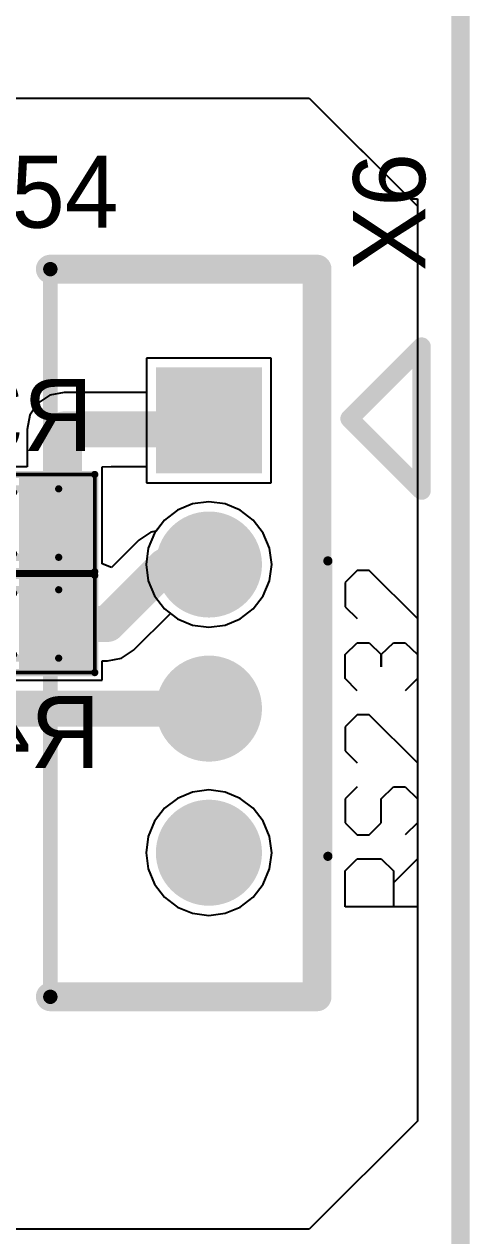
# Model space of a CAD drawing. Header units: millimetres. Extents: x 29 to 180, y 30 to 200.
# Drawn here: x 173.95 to 180.13, y 126.21 to 143.02 of the extents above; entities that cross this region are included whole.
import ezdxf

# ---------------------------------------------------------------- set-up
doc = ezdxf.new("R2010")
doc.units = ezdxf.units.MM
for name, color, linetype in [('BottomLayer', 5, 'Continuous'), ('BottomOverlay', 54, 'Continuous'), ('BottomPaste', 16, 'Continuous'), ('BottomSolder', 6, 'Continuous'), ('Mechanical1', 6, 'Continuous'), ('Mechanical13', 56, 'Continuous'), ('Mechanical15', 56, 'Continuous'), ('PadHoleLayer', 156, 'Continuous'), ('TopLayer', 1, 'Continuous'), ('TopOverlay', 2, 'Continuous'), ('TopSolder', 216, 'Continuous')]:
    doc.layers.add(name, color=color, linetype=linetype)

# ---------------------------------------------------------------- blocks, each defined once
blk = doc.blocks.new('SMD_R_0603_B_452')
at = {"layer": 'BottomLayer'}
for points in [[(-1.175, 0.525), (-1.175, -0.525), (-0.375, 0.525), (-0.375, -0.525)], [(0.375, 0.525), (0.375, -0.525), (1.175, 0.525), (1.175, -0.525)]]:
    blk.add_solid(points, dxfattribs=at)
at = {"layer": 'BottomOverlay', "const_width": 0.1}
for points in [[(1.325, 0.675), (-1.325, 0.675)], [(-1.325, 0.675), (-1.325, -0.675)], [(1.325, 0.675), (1.325, -0.675)], [(0.2, 0.425), (-0.2, 0.425)], [(-0.1, -0.425), (-0.2, -0.425)], [(0.1, -0.425), (-0.1, -0.425)], [(0.2, -0.425), (0.1, -0.425)], [(1.325, -0.675), (-1.325, -0.675)]]:
    blk.add_lwpolyline(points, dxfattribs=at)
at = {"layer": 'BottomOverlay', "const_width": 0.05}
for points in [[(-1.35, 0.675, 1), (-1.3, 0.675, 1)], [(-1.35, 0.675, 1), (-1.3, 0.675, 1)], [(1.3, 0.675, 1), (1.35, 0.675, 1)], [(1.3, 0.675, 1), (1.35, 0.675, 1)], [(-0.225, 0.425, 1), (-0.175, 0.425, 1)], [(0.175, 0.425, 1), (0.225, 0.425, 1)], [(-0.225, -0.425, 1), (-0.175, -0.425, 1)], [(-0.125, -0.425, 1), (-0.075, -0.425, 1)], [(-0.125, -0.425, 1), (-0.075, -0.425, 1)], [(0.075, -0.425, 1), (0.125, -0.425, 1)], [(0.075, -0.425, 1), (0.125, -0.425, 1)], [(0.175, -0.425, 1), (0.225, -0.425, 1)], [(-1.35, -0.675, 1), (-1.3, -0.675, 1)], [(-1.35, -0.675, 1), (-1.3, -0.675, 1)], [(1.3, -0.675, 1), (1.35, -0.675, 1)], [(1.3, -0.675, 1), (1.35, -0.675, 1)]]:
    blk.add_lwpolyline(points, format="xyb", close=True, dxfattribs=at)
at = {"layer": 'BottomPaste'}
for points in [[(-1.175, 0.525), (-1.175, -0.525), (-0.375, 0.525), (-0.375, -0.525)], [(0.375, 0.525), (0.375, -0.525), (1.175, 0.525), (1.175, -0.525)]]:
    blk.add_solid(points, dxfattribs=at)
at = {"layer": 'BottomSolder'}
for points in [[(-1.277, 0.627), (-1.277, -0.627), (-0.273, 0.627), (-0.273, -0.627)], [(0.273, 0.627), (0.273, -0.627), (1.277, 0.627), (1.277, -0.627)]]:
    blk.add_solid(points, dxfattribs=at)
at = {"layer": 'Mechanical13', "const_width": 0.1}
for points in [[(-0.825, 0.475), (-0.825, -0.475)], [(0.825, 0.475), (-0.825, 0.475)], [(0.825, 0.475), (0.825, -0.475)], [(0.825, -0.475), (-0.825, -0.475)]]:
    blk.add_lwpolyline(points, dxfattribs=at)
at = {"layer": 'Mechanical13', "const_width": 0.05}
for points in [[(-0.85, 0.475, 1), (-0.8, 0.475, 1)], [(-0.85, 0.475, 1), (-0.8, 0.475, 1)], [(0.8, 0.475, 1), (0.85, 0.475, 1)], [(0.8, 0.475, 1), (0.85, 0.475, 1)], [(-0.85, -0.475, 1), (-0.8, -0.475, 1)], [(-0.85, -0.475, 1), (-0.8, -0.475, 1)], [(0.8, -0.475, 1), (0.85, -0.475, 1)], [(0.8, -0.475, 1), (0.85, -0.475, 1)]]:
    blk.add_lwpolyline(points, format="xyb", close=True, dxfattribs=at)
at = {"layer": 'Mechanical15', "const_width": 0.05}
for points in [[(-1.325, 0.675), (-1.325, -0.675)], [(1.325, 0.675), (-1.325, 0.675)], [(1.325, 0.675), (1.325, -0.675)], [(1.325, -0.675), (-1.325, -0.675)]]:
    blk.add_lwpolyline(points, dxfattribs=at)
at = {"layer": 'Mechanical15', "const_width": 0.025}
for points in [[(-1.338, 0.675, 1), (-1.313, 0.675, 1)], [(-1.338, 0.675, 1), (-1.313, 0.675, 1)], [(1.313, 0.675, 1), (1.338, 0.675, 1)], [(1.313, 0.675, 1), (1.338, 0.675, 1)], [(-1.338, -0.675, 1), (-1.313, -0.675, 1)], [(-1.338, -0.675, 1), (-1.313, -0.675, 1)], [(1.313, -0.675, 1), (1.338, -0.675, 1)], [(1.313, -0.675, 1), (1.338, -0.675, 1)]]:
    blk.add_lwpolyline(points, format="xyb", close=True, dxfattribs=at)
blk = doc.blocks.new('SMD_R_0603_B_453')
at = {"layer": 'BottomLayer'}
for points in [[(-1.175, 0.525), (-1.175, -0.525), (-0.375, 0.525), (-0.375, -0.525)], [(0.375, 0.525), (0.375, -0.525), (1.175, 0.525), (1.175, -0.525)]]:
    blk.add_solid(points, dxfattribs=at)
at = {"layer": 'BottomOverlay', "const_width": 0.1}
for points in [[(1.325, 0.675), (-1.325, 0.675)], [(-1.325, 0.675), (-1.325, -0.675)], [(1.325, 0.675), (1.325, -0.675)], [(0.2, 0.425), (-0.2, 0.425)], [(-0.1, -0.425), (-0.2, -0.425)], [(0.1, -0.425), (-0.1, -0.425)], [(0.2, -0.425), (0.1, -0.425)], [(1.325, -0.675), (-1.325, -0.675)]]:
    blk.add_lwpolyline(points, dxfattribs=at)
at = {"layer": 'BottomOverlay', "const_width": 0.05}
for points in [[(-1.35, 0.675, 1), (-1.3, 0.675, 1)], [(-1.35, 0.675, 1), (-1.3, 0.675, 1)], [(1.3, 0.675, 1), (1.35, 0.675, 1)], [(1.3, 0.675, 1), (1.35, 0.675, 1)], [(-0.225, 0.425, 1), (-0.175, 0.425, 1)], [(0.175, 0.425, 1), (0.225, 0.425, 1)], [(-0.225, -0.425, 1), (-0.175, -0.425, 1)], [(-0.125, -0.425, 1), (-0.075, -0.425, 1)], [(-0.125, -0.425, 1), (-0.075, -0.425, 1)], [(0.075, -0.425, 1), (0.125, -0.425, 1)], [(0.075, -0.425, 1), (0.125, -0.425, 1)], [(0.175, -0.425, 1), (0.225, -0.425, 1)], [(-1.35, -0.675, 1), (-1.3, -0.675, 1)], [(-1.35, -0.675, 1), (-1.3, -0.675, 1)], [(1.3, -0.675, 1), (1.35, -0.675, 1)], [(1.3, -0.675, 1), (1.35, -0.675, 1)]]:
    blk.add_lwpolyline(points, format="xyb", close=True, dxfattribs=at)
at = {"layer": 'BottomPaste'}
for points in [[(-1.175, 0.525), (-1.175, -0.525), (-0.375, 0.525), (-0.375, -0.525)], [(0.375, 0.525), (0.375, -0.525), (1.175, 0.525), (1.175, -0.525)]]:
    blk.add_solid(points, dxfattribs=at)
at = {"layer": 'BottomSolder'}
for points in [[(-1.277, 0.627), (-1.277, -0.627), (-0.273, 0.627), (-0.273, -0.627)], [(0.273, 0.627), (0.273, -0.627), (1.277, 0.627), (1.277, -0.627)]]:
    blk.add_solid(points, dxfattribs=at)
at = {"layer": 'Mechanical13', "const_width": 0.1}
for points in [[(-0.825, 0.475), (-0.825, -0.475)], [(0.825, 0.475), (-0.825, 0.475)], [(0.825, 0.475), (0.825, -0.475)], [(0.825, -0.475), (-0.825, -0.475)]]:
    blk.add_lwpolyline(points, dxfattribs=at)
at = {"layer": 'Mechanical13', "const_width": 0.05}
for points in [[(-0.85, 0.475, 1), (-0.8, 0.475, 1)], [(-0.85, 0.475, 1), (-0.8, 0.475, 1)], [(0.8, 0.475, 1), (0.85, 0.475, 1)], [(0.8, 0.475, 1), (0.85, 0.475, 1)], [(-0.85, -0.475, 1), (-0.8, -0.475, 1)], [(-0.85, -0.475, 1), (-0.8, -0.475, 1)], [(0.8, -0.475, 1), (0.85, -0.475, 1)], [(0.8, -0.475, 1), (0.85, -0.475, 1)]]:
    blk.add_lwpolyline(points, format="xyb", close=True, dxfattribs=at)
at = {"layer": 'Mechanical15', "const_width": 0.05}
for points in [[(-1.325, 0.675), (-1.325, -0.675)], [(1.325, 0.675), (-1.325, 0.675)], [(1.325, 0.675), (1.325, -0.675)], [(1.325, -0.675), (-1.325, -0.675)]]:
    blk.add_lwpolyline(points, dxfattribs=at)
at = {"layer": 'Mechanical15', "const_width": 0.025}
for points in [[(-1.338, 0.675, 1), (-1.313, 0.675, 1)], [(-1.338, 0.675, 1), (-1.313, 0.675, 1)], [(1.313, 0.675, 1), (1.338, 0.675, 1)], [(1.313, 0.675, 1), (1.338, 0.675, 1)], [(-1.338, -0.675, 1), (-1.313, -0.675, 1)], [(-1.338, -0.675, 1), (-1.313, -0.675, 1)], [(1.313, -0.675, 1), (1.338, -0.675, 1)], [(1.313, -0.675, 1), (1.338, -0.675, 1)]]:
    blk.add_lwpolyline(points, format="xyb", close=True, dxfattribs=at)
blk = doc.blocks.new('53253_0470_585')
at = {"layer": 'BottomLayer', "const_width": 0.61}
for points in [[(-6.305, 0, 1), (-5.695, 0, 1)], [(-4.304, 0, 1), (-3.695, 0, 1)], [(-2.305, 0, 1), (-1.695, 0, 1)]]:
    blk.add_lwpolyline(points, format="xyb", close=True, dxfattribs=at)
at = {"layer": 'BottomLayer'}
blk.add_solid([(-0.61, -0.61), (0.61, -0.61), (-0.61, 0.61), (0.61, 0.61)], dxfattribs=at)
at = {"layer": 'BottomSolder', "const_width": 0.736}
for points in [[(-6.368, 0, 1), (-5.632, 0, 1)], [(-4.368, 0, 1), (-3.632, 0, 1)], [(-2.368, 0, 1), (-1.632, 0, 1)]]:
    blk.add_lwpolyline(points, format="xyb", close=True, dxfattribs=at)
at = {"layer": 'BottomSolder'}
blk.add_solid([(-0.736, -0.736), (0.736, -0.736), (-0.736, 0.736), (0.736, 0.736)], dxfattribs=at)
at = {"layer": 'PadHoleLayer', "const_width": 0.406}
for points in [[(-6.203, 0, 1), (-5.797, 0, 1)], [(-4.203, 0, 1), (-3.796, 0, 1)], [(-2.203, 0, 1), (-1.797, 0, 1)], [(-0.203, 0, 1), (0.203, 0, 1)]]:
    blk.add_lwpolyline(points, format="xyb", close=True, dxfattribs=at)
at = {"layer": 'TopLayer', "const_width": 0.61}
for points in [[(-6.305, 0, 1), (-5.695, 0, 1)], [(-4.304, 0, 1), (-3.695, 0, 1)], [(-2.305, 0, 1), (-1.695, 0, 1)]]:
    blk.add_lwpolyline(points, format="xyb", close=True, dxfattribs=at)
at = {"layer": 'TopLayer'}
blk.add_solid([(-0.61, -0.61), (0.61, -0.61), (-0.61, 0.61), (0.61, 0.61)], dxfattribs=at)
at = {"layer": 'TopOverlay'}
for points, const_width in [([(-8, 2.2), (-8, -1.5)], 0.4), ([(2.1, 2.2), (2.1, -1.5)], 0.4), ([(-8, 2.2), (2.1, 2.2)], 0.2), ([(-8, -1.5), (2.1, -1.5)], 0.4), ([(-6.05, -1.65), (-1.95, -1.65)], 0.127), ([(0.025, -1.95), (-0.975, -2.95)], 0.254), ([(0.025, -1.95), (1.025, -2.95)], 0.254), ([(-0.975, -2.95), (1.025, -2.95)], 0.254)]:
    blk.add_lwpolyline(points, dxfattribs=dict(at, const_width=const_width))
for points, const_width in [([(-8.1, 2.2, 1), (-7.9, 2.2, 1)], 0.2), ([(2, 2.2, 1), (2.2, 2.2, 1)], 0.2), ([(-8.05, 2.2, 1), (-7.95, 2.2, 1)], 0.1), ([(2.05, 2.2, 1), (2.15, 2.2, 1)], 0.1), ([(-8.1, -1.5, 1), (-7.9, -1.5, 1)], 0.2), ([(-8.1, -1.5, 1), (-7.9, -1.5, 1)], 0.2), ([(2, -1.5, 1), (2.2, -1.5, 1)], 0.2), ([(2, -1.5, 1), (2.2, -1.5, 1)], 0.2), ([(-6.082, -1.65, 1), (-6.018, -1.65, 1)], 0.0635), ([(-1.982, -1.65, 1), (-1.918, -1.65, 1)], 0.0635), ([(-0.038, -1.95, 1), (0.089, -1.95, 1)], 0.127), ([(-0.038, -1.95, 1), (0.089, -1.95, 1)], 0.127), ([(-1.038, -2.95, 1), (-0.911, -2.95, 1)], 0.127), ([(-1.038, -2.95, 1), (-0.911, -2.95, 1)], 0.127), ([(0.962, -2.95, 1), (1.089, -2.95, 1)], 0.127), ([(0.962, -2.95, 1), (1.089, -2.95, 1)], 0.127)]:
    blk.add_lwpolyline(points, format="xyb", close=True, dxfattribs=dict(at, const_width=const_width))
at = {"layer": 'TopSolder', "const_width": 0.736}
for points in [[(-6.368, 0, 1), (-5.632, 0, 1)], [(-4.368, 0, 1), (-3.632, 0, 1)], [(-2.368, 0, 1), (-1.632, 0, 1)]]:
    blk.add_lwpolyline(points, format="xyb", close=True, dxfattribs=at)
at = {"layer": 'TopSolder'}
blk.add_solid([(-0.736, -0.736), (0.736, -0.736), (-0.736, 0.736), (0.736, 0.736)], dxfattribs=at)

msp = doc.modelspace()

# ---------------------------------------------------------------- linework, layer by layer
at = {"layer": 'BottomLayer'}
for p, q in [((166.1, 142), (177.9, 142)), ((177.9, 142), (179.4, 140.5)), ((179.4, 140.5), (179.4, 127.8)), ((177.372, 138.389), (175.645, 138.389)), ((175.645, 138.389), (175.645, 137.914)), ((177.372, 136.661), (177.372, 138.389)), ((174.5, 137.914), (174.303, 137.875)), ((175.645, 137.914), (174.5, 137.914)), ((174.137, 137.763), (174.025, 137.597)), ((174.303, 137.875), (174.137, 137.763)), ((174.025, 137.597), (173.986, 137.4)), ((173.986, 137.4), (173.986, 136.879)), ((175.029, 136.879), (175.153, 136.886)), ((175.153, 136.886), (175.645, 136.886)), ((175.645, 136.886), (175.645, 136.661)), ((173.986, 136.879), (173.721, 136.879)), ((175.029, 135.535), (175.029, 136.879)), ((175.645, 136.661), (177.372, 136.661)), ((176.509, 136.396), (176.283, 136.366)), ((176.734, 136.366), (176.509, 136.396)), ((176.073, 136.279), (175.893, 136.141)), ((176.283, 136.366), (176.073, 136.279)), ((176.944, 136.279), (176.734, 136.366)), ((177.124, 136.141), (176.944, 136.279)), ((175.893, 136.141), (175.776, 135.989)), ((177.263, 135.961), (177.124, 136.141)), ((175.703, 135.975), (175.537, 135.863)), ((175.776, 135.989), (175.703, 135.975)), ((177.35, 135.751), (177.263, 135.961)), ((175.537, 135.863), (175.156, 135.483)), ((177.38, 135.525), (177.35, 135.751)), ((175.156, 135.483), (175.029, 135.535)), ((177.35, 135.3), (177.38, 135.525)), ((177.263, 135.09), (177.35, 135.3)), ((177.124, 134.909), (177.263, 135.09)), ((176.944, 134.771), (177.124, 134.909)), ((175.463, 134.337), (175.974, 134.847)), ((175.974, 134.847), (176.073, 134.771)), ((176.073, 134.771), (176.283, 134.684)), ((176.734, 134.684), (176.944, 134.771)), ((176.283, 134.684), (176.509, 134.654)), ((176.509, 134.654), (176.734, 134.684)), ((175.1, 134.186), (175.297, 134.225)), ((175.297, 134.225), (175.463, 134.337)), ((175.029, 133.921), (175.029, 134.186)), ((175.029, 134.186), (175.1, 134.186)), ((173.721, 133.921), (175.029, 133.921)), ((176.283, 132.366), (176.073, 132.279)), ((176.509, 132.396), (176.283, 132.366)), ((176.734, 132.366), (176.509, 132.396)), ((176.944, 132.279), (176.734, 132.366)), ((176.073, 132.279), (175.893, 132.141)), ((177.124, 132.141), (176.944, 132.279)), ((175.893, 132.141), (175.754, 131.961)), ((177.263, 131.961), (177.124, 132.141)), ((175.754, 131.961), (175.667, 131.75)), ((177.35, 131.75), (177.263, 131.961)), ((175.667, 131.75), (175.637, 131.525)), ((177.38, 131.525), (177.35, 131.75)), ((175.637, 131.525), (175.667, 131.3)), ((177.35, 131.3), (177.38, 131.525)), ((175.667, 131.3), (175.754, 131.089)), ((177.263, 131.089), (177.35, 131.3)), ((175.754, 131.089), (175.893, 130.909)), ((177.124, 130.909), (177.263, 131.089)), ((175.893, 130.909), (176.073, 130.771)), ((176.944, 130.771), (177.124, 130.909)), ((176.073, 130.771), (176.283, 130.684)), ((176.283, 130.684), (176.509, 130.654)), ((176.509, 130.654), (176.734, 130.684)), ((176.734, 130.684), (176.944, 130.771)), ((179.4, 127.8), (177.9, 126.3)), ((177.9, 126.3), (166.1, 126.3))]:
    msp.add_line(p, q, dxfattribs=at)
at = {"layer": 'BottomLayer', "const_width": 0.5}
for points in [[(176.275, 137.4), (176.4, 137.525)], [(174.5, 136.2), (174.5, 137.4)], [(174.5, 137.4), (176.275, 137.4)], [(174.4, 136.1), (174.5, 136.2)], [(175.1, 134.7), (175.9, 135.5)], [(175.9, 135.5), (176.4, 135.5)], [(174.375, 134.7), (175.1, 134.7)]]:
    msp.add_lwpolyline(points, dxfattribs=at)
at = {"layer": 'BottomLayer', "const_width": 0.25}
for points in [[(176.275, 137.525, 1), (176.525, 137.525, 1)], [(174.375, 137.4, 1), (174.625, 137.4, 1)], [(174.375, 137.4, 1), (174.625, 137.4, 1)], [(176.15, 137.4, 1), (176.4, 137.4, 1)], [(176.15, 137.4, 1), (176.4, 137.4, 1)], [(174.375, 136.2, 1), (174.625, 136.2, 1)], [(174.375, 136.2, 1), (174.625, 136.2, 1)], [(174.275, 136.1, 1), (174.525, 136.1, 1)], [(175.775, 135.5, 1), (176.025, 135.5, 1)], [(175.775, 135.5, 1), (176.025, 135.5, 1)], [(176.275, 135.5, 1), (176.525, 135.5, 1)], [(174.25, 134.7, 1), (174.5, 134.7, 1)], [(174.975, 134.7, 1), (175.225, 134.7, 1)], [(174.975, 134.7, 1), (175.225, 134.7, 1)]]:
    msp.add_lwpolyline(points, format="xyb", close=True, dxfattribs=at)
at = {"layer": 'Mechanical1', "const_width": 0.254}
msp.add_lwpolyline([(180, 30), (180, 200)], dxfattribs=at)
at = {"layer": 'TopLayer'}
for p, q in [((166.1, 142), (177.9, 142)), ((177.9, 142), (179.3, 140.6)), ((179.3, 140.6), (179.4, 140.6)), ((179.4, 140.6), (179.4, 127.8)), ((177.372, 138.389), (175.645, 138.389)), ((175.645, 138.389), (175.645, 136.661)), ((177.372, 136.661), (177.372, 138.389)), ((175.645, 136.661), (177.372, 136.661)), ((176.509, 136.396), (176.283, 136.366)), ((176.734, 136.366), (176.509, 136.396)), ((176.073, 136.279), (175.893, 136.141)), ((176.283, 136.366), (176.073, 136.279)), ((176.944, 136.279), (176.734, 136.366)), ((177.124, 136.141), (176.944, 136.279)), ((175.893, 136.141), (175.754, 135.961)), ((177.263, 135.961), (177.124, 136.141)), ((175.754, 135.961), (175.667, 135.751)), ((177.35, 135.751), (177.263, 135.961)), ((175.667, 135.751), (175.637, 135.525)), ((177.38, 135.525), (177.35, 135.751)), ((175.637, 135.525), (175.667, 135.3)), ((177.35, 135.3), (177.38, 135.525)), ((175.667, 135.3), (175.754, 135.09)), ((177.263, 135.09), (177.35, 135.3)), ((175.754, 135.09), (175.893, 134.909)), ((177.124, 134.909), (177.263, 135.09)), ((175.893, 134.909), (176.073, 134.771)), ((176.944, 134.771), (177.124, 134.909)), ((176.073, 134.771), (176.283, 134.684)), ((176.734, 134.684), (176.944, 134.771)), ((176.283, 134.684), (176.509, 134.654)), ((176.509, 134.654), (176.734, 134.684)), ((176.283, 132.366), (176.073, 132.279)), ((176.509, 132.396), (176.283, 132.366)), ((176.734, 132.366), (176.509, 132.396)), ((176.944, 132.279), (176.734, 132.366)), ((176.073, 132.279), (175.893, 132.141)), ((177.124, 132.141), (176.944, 132.279)), ((175.893, 132.141), (175.754, 131.961)), ((177.263, 131.961), (177.124, 132.141)), ((175.754, 131.961), (175.667, 131.75)), ((177.35, 131.75), (177.263, 131.961)), ((175.667, 131.75), (175.637, 131.525)), ((177.38, 131.525), (177.35, 131.75)), ((175.637, 131.525), (175.667, 131.3)), ((177.35, 131.3), (177.38, 131.525)), ((175.667, 131.3), (175.754, 131.089)), ((177.263, 131.089), (177.35, 131.3)), ((175.754, 131.089), (175.893, 130.909)), ((177.124, 130.909), (177.263, 131.089)), ((175.893, 130.909), (176.073, 130.771)), ((176.944, 130.771), (177.124, 130.909)), ((176.073, 130.771), (176.283, 130.684)), ((176.283, 130.684), (176.509, 130.654)), ((176.509, 130.654), (176.734, 130.684)), ((176.734, 130.684), (176.944, 130.771)), ((179.4, 127.8), (177.9, 126.3)), ((177.9, 126.3), (166.1, 126.3))]:
    msp.add_line(p, q, dxfattribs=at)
at = {"layer": 'TopLayer', "const_width": 0.5}
msp.add_lwpolyline([(172.975, 133.525), (176.4, 133.525)], dxfattribs=at)
at = {"layer": 'TopLayer', "const_width": 0.25}
msp.add_lwpolyline([(176.275, 133.525, 1), (176.525, 133.525, 1)], format="xyb", close=True, dxfattribs=at)
at = {"layer": 'TopOverlay'}
for p, q in [((178.567, 135.44), (178.4, 135.274)), ((178.734, 135.44), (178.567, 135.44)), ((179.4, 134.774), (178.734, 135.44)), ((179.4, 135.44), (179.4, 134.774)), ((178.4, 135.274), (178.4, 134.94)), ((178.4, 134.94), (178.567, 134.774)), ((178.4, 134.274), (178.567, 134.44)), ((178.567, 134.44), (178.734, 134.44)), ((178.734, 134.44), (178.9, 134.274)), ((178.9, 134.274), (179.067, 134.44)), ((179.067, 134.44), (179.233, 134.44)), ((179.233, 134.44), (179.4, 134.274)), ((178.4, 133.941), (178.4, 134.274)), ((178.9, 134.274), (178.9, 134.107)), ((178.9, 134.107), (178.9, 134.274)), ((179.4, 134.274), (179.4, 133.941)), ((178.567, 133.774), (178.4, 133.941)), ((179.4, 133.941), (179.233, 133.774)), ((178.567, 133.441), (178.4, 133.274)), ((178.734, 133.441), (178.567, 133.441)), ((179.4, 132.774), (178.734, 133.441)), ((179.4, 133.441), (179.4, 132.774)), ((178.4, 133.274), (178.4, 132.941)), ((178.4, 132.941), (178.567, 132.774)), ((178.567, 132.441), (178.4, 132.275)), ((178.9, 132.275), (179.067, 132.441)), ((179.067, 132.441), (179.233, 132.441)), ((179.233, 132.441), (179.4, 132.275)), ((178.4, 132.275), (178.4, 131.941)), ((178.9, 131.941), (178.9, 132.275)), ((179.4, 132.275), (179.4, 131.941)), ((178.4, 131.941), (178.567, 131.775)), ((178.734, 131.775), (178.9, 131.941)), ((179.4, 131.941), (179.233, 131.775)), ((178.567, 131.775), (178.734, 131.775)), ((178.4, 131.275), (178.567, 131.441)), ((178.567, 131.441), (178.9, 131.441)), ((178.9, 131.441), (179.067, 131.275)), ((179.067, 131.108), (179.4, 131.441)), ((178.4, 130.775), (178.4, 131.275)), ((179.067, 131.275), (179.067, 130.775)), ((179.4, 130.775), (178.4, 130.775))]:
    msp.add_line(p, q, dxfattribs=at)

# ---------------------------------------------------------------- block references
for name, p, rotation in [('53253_0470_585', (176.509, 137.525), 90), ('SMD_R_0603_B_452', (173.6, 136.1), 180), ('SMD_R_0603_B_453', (173.6, 134.7), 180)]:
    msp.add_blockref(name, p, dxfattribs=dict(rotation=rotation))

# ---------------------------------------------------------------- texts
at = {"layer": 'BottomOverlay', "text_generation_flag": 2}
for s, p in [('R39', (174.9, 137.1)), ('R40', (175, 132.7))]:
    msp.add_text(s, height=1, dxfattribs=at).set_placement(p)
at = {"layer": 'TopOverlay'}
msp.add_text('C54', height=1, dxfattribs=at).set_placement((172.8, 140.2))
msp.add_text('X6', height=1, rotation=90, dxfattribs=at).set_placement((179.509, 139.6))

doc.saveas('drawing.dxf')
